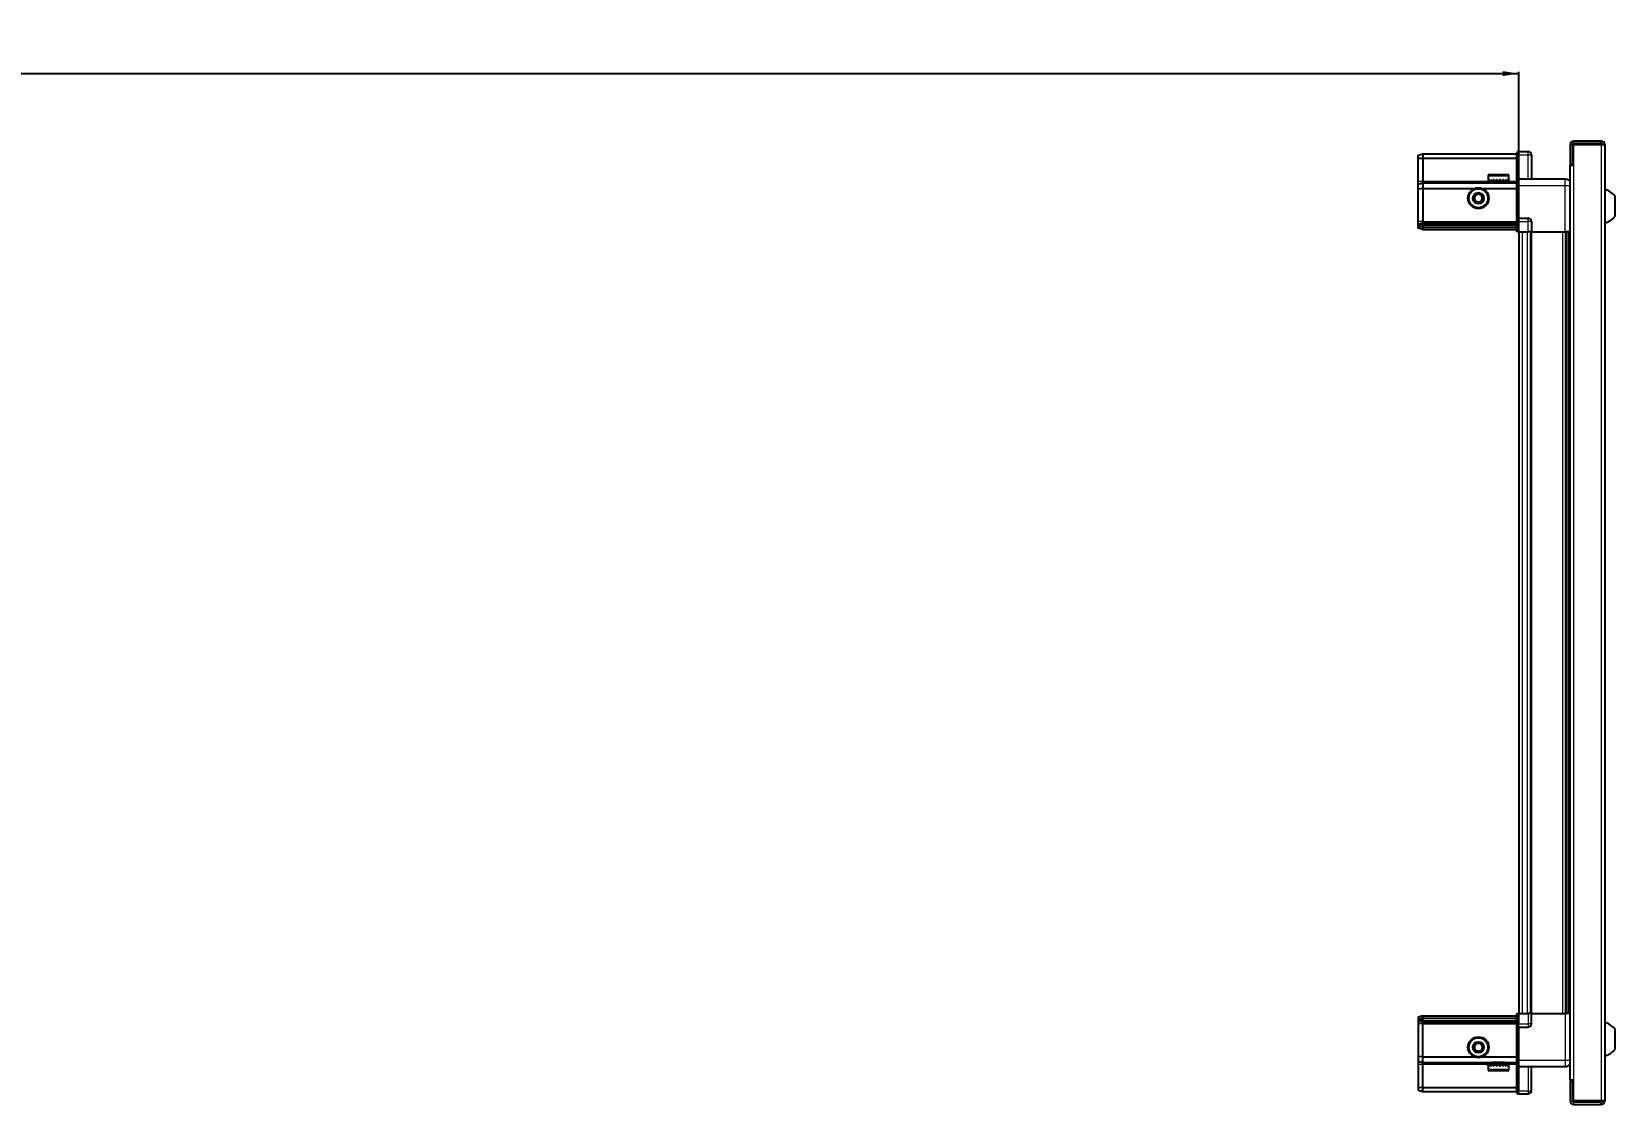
# Model space of a CAD drawing. Header units: millimetres. Extents: x 834 to 5057, y -1209 to 1920.
# Drawn here: x 3086 to 4070, y 1177 to 1844 of the extents above; entities that cross this region are included whole.
import ezdxf

# ---------------------------------------------------------------- set-up
doc = ezdxf.new("R2010")
doc.units = ezdxf.units.MM
doc.layers.add('FORMAT', color=7, linetype='Continuous')
doc.styles.add('SLDTEXTSTYLE0', font='TXT', dxfattribs={"width": 0.75})
doc.dimstyles.new('SLDDIMSTYLE0', dxfattribs={"dimtxt": 20, "dimasz": 10, "dimexe": 0, "dimexo": 0.0625, "dimgap": 5, "dimtad": 2, "dimdec": 1, "dimrnd": 1e-09, "dimzin": 12, "dimdsep": 46, "dimtxsty": 'SLDTEXTSTYLE0', "dimsah": 1, "dimcen": 0.09, "dimadec": 0, "dimazin": 3, "dimtfac": 1, "dimtofl": 0, "dimtmove": 0, "dimatfit": 3, "dimfxl": 0, "dimfrac": 2, "dimtolj": 1, "dimtzin": 12, "dimarcsym": 0})

# ---------------------------------------------------------------- blocks, each defined once
blk = doc.blocks.new('_D_4')
at = {"layer": 'FORMAT'}
for p, q in [((1910.07, 1719.77), (1910.07, 1819.26)), ((1910.07, 1818.26), (4010.07, 1818.26)), ((4010.07, 1719.77), (4010.07, 1819.26))]:
    blk.add_line(p, q, dxfattribs=at)
for points in [[(1910.07, 1818.26), (1920.07, 1816.72), (1920.07, 1819.8)], [(4010.07, 1818.26), (4000.07, 1819.8), (4000.07, 1816.72)]]:
    blk.add_solid(points, dxfattribs=at)
at = {"layer": 'FORMAT', "insert": (2930.51, 1844.04), "char_height": 20, "attachment_point": 1, "style": 'SLDTEXTSTYLE0'}
blk.add_mtext('2100', dxfattribs=at)

msp = doc.modelspace()

# ---------------------------------------------------------------- linework, layer by layer
at = {"color": 7, "linetype": 'Continuous', "lineweight": 25}
for p, q in [((4041.92, 1774.16), (4041.92, 1761.76)), ((4043.42, 1774.16), (4043.42, 1761.76)), ((4043.92, 1761.26), (4043.92, 1774.16)), ((4043.92, 1774.16), (4061.32, 1774.16)), ((4061.32, 1776.26), (4044.02, 1776.26)), ((4061.32, 1774.76), (4044.02, 1774.76)), ((4061.32, 1774.76), (4061.32, 1776.26)), ((4061.32, 1774.16), (4063.42, 1774.16)), ((4063.42, 1774.16), (4063.42, 1179.36)), ((3947.42, 1767.45), (3950.42, 1768.26)), ((3947.42, 1765.6), (3947.42, 1767.45)), ((3947.42, 1765.6), (3950.42, 1765.76)), ((3947.42, 1751.26), (3947.42, 1765.6)), ((3950.42, 1768.26), (3950.42, 1765.76)), ((3950.42, 1768.26), (4008.72, 1768.26)), ((3950.42, 1765.76), (3950.42, 1751.26)), ((3950.42, 1765.76), (4008.72, 1765.76)), ((4009.59, 1769.76), (4008.72, 1769.26)), ((4009.59, 1769.76), (4008.72, 1769.26)), ((4008.72, 1769.26), (4008.72, 1767.76)), ((4008.72, 1752.96), (4008.72, 1767.76)), ((4009.92, 1769.76), (4009.59, 1769.76)), ((4009.92, 1769.76), (4009.59, 1769.76)), ((4009.92, 1769.76), (4009.92, 1769.76)), ((4009.92, 1767.76), (4009.92, 1769.76)), ((4009.92, 1769.76), (4015.92, 1769.76)), ((4009.92, 1767.76), (4009.92, 1752.96)), ((4017.92, 1767.76), (4017.92, 1752.76)), ((3990.92, 1754.66), (3990.92, 1751.76)), ((3991.08, 1752.26), (3990.96, 1752.26)), ((3990.96, 1752.26), (3990.96, 1751.76)), ((3991.08, 1752.26), (3991.08, 1751.76)), ((3991.83, 1752.26), (3991.49, 1752.26)), ((3991.49, 1752.26), (3991.49, 1751.76)), ((3991.72, 1755.46), (4003.12, 1755.46)), ((3991.83, 1752.26), (3991.83, 1751.76)), ((3993.12, 1752.26), (3992.6, 1752.26)), ((3992.6, 1752.26), (3992.6, 1751.76)), ((3993.12, 1752.26), (3993.12, 1751.76)), ((3994.84, 1752.26), (3994.18, 1752.26)), ((3994.18, 1752.26), (3994.18, 1751.76)), ((3994.84, 1752.26), (3994.84, 1751.76)), ((3996.81, 1752.26), (3996.08, 1752.26)), ((3996.08, 1752.26), (3996.08, 1751.76)), ((3996.51, 1752.26), (3996.51, 1751.76)), ((3996.81, 1752.26), (3996.81, 1751.76)), ((3998.84, 1752.26), (3998.11, 1752.26)), ((3998.11, 1752.26), (3998.11, 1751.76)), ((3998.38, 1752.26), (3998.38, 1751.76)), ((3998.84, 1752.26), (3998.84, 1751.76)), ((4000.73, 1752.26), (4000.08, 1752.26)), ((4000.08, 1752.26), (4000.08, 1751.76)), ((4000.73, 1752.26), (4000.73, 1751.76)), ((4002.3, 1752.26), (4001.78, 1752.26)), ((4001.78, 1752.26), (4001.78, 1751.76)), ((4002.3, 1752.26), (4002.3, 1751.76)), ((4003.39, 1752.26), (4003.06, 1752.26)), ((4003.06, 1752.26), (4003.06, 1751.76)), ((4003.39, 1752.26), (4003.39, 1751.76)), ((4003.89, 1752.26), (4003.78, 1752.26)), ((4003.78, 1752.26), (4003.78, 1751.76)), ((4003.89, 1752.26), (4003.89, 1751.76)), ((4003.92, 1751.76), (4003.92, 1754.66)), ((4008.72, 1752.76), (4008.72, 1752.96)), ((4009.92, 1752.76), (4008.72, 1752.76)), ((4008.72, 1748.76), (4008.72, 1752.76)), ((4009.92, 1752.96), (4009.92, 1752.76)), ((4009.92, 1752.76), (4009.92, 1748.76)), ((4009.92, 1752.76), (4038.92, 1752.76)), ((4041.82, 1761.26), (4041.82, 1192.26)), ((4041.82, 1761.26), (4043.92, 1761.26)), ((4041.92, 1761.76), (4043.42, 1761.76)), ((3947.42, 1749.45), (3947.42, 1751.26)), ((3947.42, 1749.45), (3950.42, 1750.26)), ((3947.42, 1746.42), (3947.42, 1749.45)), ((3950.42, 1746.76), (3947.42, 1746.42)), ((3947.42, 1726.26), (3947.42, 1746.42)), ((3950.42, 1751.26), (3950.42, 1750.26)), ((3950.42, 1750.26), (3950.42, 1746.76)), ((3950.42, 1750.26), (4008.72, 1750.26)), ((3950.42, 1746.76), (3950.42, 1726.26)), ((3950.42, 1746.76), (3982.42, 1746.76)), ((3987.42, 1746.76), (4008.72, 1746.76)), ((3990.92, 1751.76), (3990.96, 1751.76)), ((3990.96, 1751.76), (3991.08, 1751.76)), ((3991.08, 1751.76), (3991.49, 1751.76)), ((3991.49, 1751.76), (3991.83, 1751.76)), ((3991.83, 1751.76), (3992.6, 1751.76)), ((3992.6, 1751.76), (3993.12, 1751.76)), ((3993.02, 1751.76), (3993.02, 1751.66)), ((3993.02, 1751.66), (4001.82, 1751.66)), ((3993.12, 1751.76), (3994.18, 1751.76)), ((3993.42, 1751.26), (3994.11, 1750.77)), ((3993.42, 1751.26), (4001.42, 1751.26)), ((3994.11, 1750.77), (3993.42, 1750.29)), ((3993.42, 1750.29), (3993.42, 1750.26)), ((3993.42, 1750.29), (4001.42, 1750.29)), ((3994.11, 1750.77), (4000.73, 1750.77)), ((3994.18, 1751.76), (3994.84, 1751.76)), ((3994.84, 1751.76), (3996.08, 1751.76)), ((3996.08, 1751.76), (3996.51, 1751.76)), ((3996.81, 1751.76), (3998.11, 1751.76)), ((3998.38, 1751.76), (3998.84, 1751.76)), ((3998.84, 1751.76), (4000.08, 1751.76)), ((4000.08, 1751.76), (4000.73, 1751.76)), ((4000.73, 1751.76), (4001.78, 1751.76)), ((4000.73, 1750.77), (4001.42, 1751.26)), ((4001.42, 1750.29), (4000.73, 1750.77)), ((4001.42, 1750.26), (4001.42, 1750.29)), ((4001.78, 1751.76), (4002.3, 1751.76)), ((4001.82, 1751.66), (4001.82, 1751.76)), ((4002.3, 1751.76), (4003.06, 1751.76)), ((4003.06, 1751.76), (4003.39, 1751.76)), ((4003.39, 1751.76), (4003.78, 1751.76)), ((4003.78, 1751.76), (4003.89, 1751.76)), ((4003.89, 1751.76), (4003.92, 1751.76)), ((4008.72, 1728.46), (4008.72, 1748.76)), ((4009.92, 1748.76), (4009.92, 1728.46)), ((4070.02, 1729.76), (4070.02, 1741.76)), ((3947.42, 1724.45), (3947.42, 1726.26)), ((3950.42, 1725.26), (3947.42, 1724.45)), ((3947.42, 1723.71), (3947.42, 1724.45)), ((3950.42, 1724.26), (3947.42, 1723.71)), ((3947.42, 1723.21), (3947.42, 1723.71)), ((3947.42, 1722.06), (3947.42, 1723.21)), ((3950.42, 1722.76), (3947.42, 1723.21)), ((3950.42, 1726.26), (3950.42, 1725.26)), ((3950.42, 1725.26), (3950.42, 1724.26)), ((3950.42, 1725.26), (4008.72, 1725.26)), ((3950.42, 1724.26), (4008.72, 1724.26)), ((3950.42, 1724.26), (3950.42, 1722.76)), ((3950.42, 1722.76), (3950.42, 1721.26)), ((3950.42, 1722.76), (4008.72, 1722.76)), ((4008.72, 1728.26), (4008.72, 1728.46)), ((4009.92, 1728.26), (4008.72, 1728.26)), ((4008.72, 1728.26), (4008.72, 1727.58)), ((4008.72, 1719.76), (4008.72, 1727.58)), ((4009.59, 1726.26), (4009.59, 1719.76)), ((4009.92, 1728.46), (4009.92, 1728.26)), ((4009.92, 1726.26), (4009.92, 1728.26)), ((4009.92, 1726.26), (4009.92, 1728.26)), ((4009.92, 1728.26), (4015.92, 1728.26)), ((4009.92, 1726.26), (4009.92, 1719.76)), ((4017.92, 1726.26), (4017.92, 1719.76)), ((3950.42, 1721.26), (3947.42, 1722.06)), ((3950.42, 1721.26), (4008.72, 1721.26)), ((4009.59, 1719.76), (4008.72, 1719.76)), ((4009.92, 1719.76), (4009.59, 1719.76)), ((4009.92, 1719.76), (4015.92, 1719.76)), ((4010.07, 1719.76), (4010.07, 1233.76)), ((4017.92, 1719.76), (4015.92, 1719.76)), ((4017.27, 1719.76), (4017.27, 1233.76)), ((4017.92, 1719.76), (4038.92, 1719.76)), ((4039.94, 1233.76), (4039.94, 1719.76)), ((4039.98, 1233.76), (4039.98, 1719.76)), ((4041.77, 1719.76), (4041.77, 1233.76)), ((3950.42, 1232.26), (3947.42, 1231.45)), ((3947.42, 1231.45), (3947.42, 1230.3)), ((3950.42, 1230.76), (3947.42, 1230.3)), ((3950.42, 1230.76), (3950.42, 1232.26)), ((3950.42, 1232.26), (4008.72, 1232.26)), ((3950.42, 1229.26), (3950.42, 1230.76)), ((3950.42, 1230.76), (4008.72, 1230.76)), ((4008.72, 1225.93), (4008.72, 1233.76)), ((4008.72, 1233.76), (4009.59, 1233.76)), ((4009.59, 1233.76), (4009.59, 1233.76)), ((4009.59, 1233.76), (4009.59, 1227.26)), ((4009.92, 1233.76), (4009.59, 1233.76)), ((4009.92, 1233.76), (4009.92, 1227.26)), ((4009.92, 1233.76), (4009.92, 1233.76)), ((4009.92, 1233.76), (4015.92, 1233.76)), ((4009.92, 1233.76), (4009.92, 1227.26)), ((4017.92, 1233.76), (4015.92, 1233.76)), ((4017.92, 1227.26), (4017.92, 1233.76)), ((4017.92, 1233.76), (4038.92, 1233.76)), ((3947.42, 1230.3), (3947.42, 1229.8)), ((3950.42, 1229.26), (3947.42, 1229.8)), ((3947.42, 1229.8), (3947.42, 1229.06)), ((3950.42, 1228.26), (3947.42, 1229.06)), ((3947.42, 1229.06), (3947.42, 1227.26)), ((3947.42, 1227.26), (3947.42, 1207.09)), ((3950.42, 1229.26), (4008.72, 1229.26)), ((3950.42, 1228.26), (3950.42, 1229.26)), ((3950.42, 1228.26), (4008.72, 1228.26)), ((3950.42, 1227.26), (3950.42, 1228.26)), ((3950.42, 1206.76), (3950.42, 1227.26)), ((4008.72, 1225.93), (4008.72, 1225.26)), ((4009.92, 1225.26), (4008.72, 1225.26)), ((4008.72, 1225.06), (4008.72, 1225.26)), ((4008.72, 1204.76), (4008.72, 1225.06)), ((4009.92, 1225.26), (4009.92, 1227.26)), ((4009.92, 1225.26), (4009.92, 1225.06)), ((4009.92, 1225.26), (4015.92, 1225.26)), ((4009.92, 1225.06), (4009.92, 1204.76)), ((4070.02, 1211.76), (4070.02, 1223.76)), ((3950.42, 1206.76), (3947.42, 1207.09)), ((3947.42, 1207.09), (3947.42, 1204.06)), ((3947.42, 1204.06), (3950.42, 1203.26)), ((3947.42, 1204.06), (3947.42, 1202.26)), ((3947.42, 1202.26), (3947.42, 1187.91)), ((3950.42, 1206.76), (3982.42, 1206.76)), ((3950.42, 1203.26), (3950.42, 1206.76)), ((3950.42, 1203.26), (4008.72, 1203.26)), ((3950.42, 1202.26), (3950.42, 1203.26)), ((3950.42, 1187.76), (3950.42, 1202.26)), ((3987.42, 1206.76), (4008.72, 1206.76)), ((3990.92, 1201.76), (3990.92, 1198.86)), ((3990.94, 1201.76), (3990.92, 1201.76)), ((3990.94, 1201.26), (3990.94, 1201.76)), ((3991.04, 1201.76), (3990.94, 1201.76)), ((3990.94, 1201.26), (3991.04, 1201.26)), ((3991.04, 1201.26), (3991.04, 1201.76)), ((3991.41, 1201.76), (3991.04, 1201.76)), ((3991.41, 1201.26), (3991.41, 1201.76)), ((3991.73, 1201.76), (3991.41, 1201.76)), ((3991.41, 1201.26), (3991.73, 1201.26)), ((3991.73, 1201.26), (3991.73, 1201.76)), ((3992.47, 1201.76), (3991.73, 1201.76)), ((3992.47, 1201.26), (3992.47, 1201.76)), ((3992.97, 1201.76), (3992.47, 1201.76)), ((3992.47, 1201.26), (3992.97, 1201.26)), ((3992.97, 1201.26), (3992.97, 1201.76)), ((3994.01, 1201.76), (3992.97, 1201.76)), ((3993.02, 1201.86), (3993.02, 1201.76)), ((4001.82, 1201.86), (3993.02, 1201.86)), ((3993.42, 1203.26), (3993.42, 1203.22)), ((3993.42, 1203.22), (3994.11, 1202.74)), ((4001.42, 1203.22), (3993.42, 1203.22)), ((3994.11, 1202.74), (3993.42, 1202.26)), ((4001.42, 1202.26), (3993.42, 1202.26)), ((3994.01, 1201.26), (3994.01, 1201.76)), ((3994.66, 1201.76), (3994.01, 1201.76)), ((3994.01, 1201.26), (3994.66, 1201.26)), ((4000.73, 1202.74), (3994.11, 1202.74)), ((3994.66, 1201.26), (3994.66, 1201.76)), ((3995.89, 1201.76), (3994.66, 1201.76)), ((3995.89, 1201.26), (3995.89, 1201.76)), ((3996.38, 1201.76), (3995.89, 1201.76)), ((3995.89, 1201.26), (3996.61, 1201.26)), ((3996.38, 1201.26), (3996.38, 1201.76)), ((3996.61, 1201.26), (3996.61, 1201.76)), ((3997.91, 1201.76), (3996.61, 1201.76)), ((3997.91, 1201.26), (3997.91, 1201.76)), ((3997.91, 1201.26), (3998.64, 1201.26)), ((3998.25, 1201.26), (3998.25, 1201.76)), ((3998.64, 1201.76), (3998.25, 1201.76)), ((3998.64, 1201.26), (3998.64, 1201.76)), ((3999.89, 1201.76), (3998.64, 1201.76)), ((3999.89, 1201.26), (3999.89, 1201.76)), ((4000.56, 1201.76), (3999.89, 1201.76)), ((3999.89, 1201.26), (4000.56, 1201.26)), ((4000.56, 1201.26), (4000.56, 1201.76)), ((4001.63, 1201.76), (4000.56, 1201.76)), ((4000.73, 1202.74), (4001.42, 1203.22)), ((4001.42, 1202.26), (4000.73, 1202.74)), ((4001.42, 1203.22), (4001.42, 1203.26)), ((4001.63, 1201.26), (4001.63, 1201.76)), ((4002.16, 1201.76), (4001.63, 1201.76)), ((4001.63, 1201.26), (4002.16, 1201.26)), ((4001.82, 1201.76), (4001.82, 1201.86)), ((4002.16, 1201.26), (4002.16, 1201.76)), ((4002.95, 1201.76), (4002.16, 1201.76)), ((4002.95, 1201.26), (4002.95, 1201.76)), ((4003.3, 1201.76), (4002.95, 1201.76)), ((4002.95, 1201.26), (4003.3, 1201.26)), ((4003.3, 1201.26), (4003.3, 1201.76)), ((4003.74, 1201.76), (4003.3, 1201.76)), ((4003.74, 1201.26), (4003.74, 1201.76)), ((4003.87, 1201.76), (4003.74, 1201.76)), ((4003.74, 1201.26), (4003.87, 1201.26)), ((4003.87, 1201.26), (4003.87, 1201.76)), ((4003.92, 1201.76), (4003.87, 1201.76)), ((4003.92, 1198.86), (4003.92, 1201.76)), ((4008.72, 1200.76), (4008.72, 1204.76)), ((4009.92, 1204.76), (4009.92, 1200.76)), ((4003.12, 1198.06), (3991.72, 1198.06)), ((4009.92, 1200.76), (4008.72, 1200.76)), ((4008.72, 1200.56), (4008.72, 1200.76)), ((4008.72, 1185.76), (4008.72, 1200.56)), ((4009.92, 1200.76), (4009.92, 1200.56)), ((4009.92, 1200.76), (4038.92, 1200.76)), ((4009.92, 1200.56), (4009.92, 1185.76)), ((4009.92, 1200.56), (4009.92, 1185.76)), ((4017.92, 1185.76), (4017.92, 1200.76)), ((4043.92, 1192.26), (4041.82, 1192.26)), ((4041.92, 1191.76), (4043.42, 1191.76)), ((4041.92, 1191.76), (4041.92, 1179.36)), ((4043.42, 1191.76), (4043.42, 1179.36)), ((4043.92, 1179.36), (4043.92, 1192.26)), ((3947.42, 1187.91), (3950.42, 1187.76)), ((3947.42, 1187.91), (3947.42, 1186.06)), ((3947.42, 1186.06), (3950.42, 1185.26)), ((3950.42, 1187.76), (4008.72, 1187.76)), ((3950.42, 1185.26), (3950.42, 1187.76)), ((3950.42, 1185.26), (4008.72, 1185.26)), ((4008.72, 1185.76), (4008.72, 1184.26)), ((4008.72, 1184.26), (4009.59, 1183.76)), ((4009.92, 1183.76), (4009.59, 1183.76)), ((4009.92, 1183.76), (4009.92, 1185.76)), ((4009.92, 1183.76), (4015.92, 1183.76)), ((4061.32, 1179.36), (4043.92, 1179.36)), ((4044.02, 1178.76), (4061.32, 1178.76)), ((4044.02, 1177.26), (4061.32, 1177.26)), ((4063.42, 1179.36), (4061.32, 1179.36)), ((4061.32, 1178.76), (4061.32, 1177.26))]:
    msp.add_line(p, q, dxfattribs=at)
at = {"color": 8, "linetype": 'Continuous', "lineweight": 18}
for p, q in [((4043.42, 1774.16), (4041.92, 1774.16)), ((4044.02, 1774.76), (4044.02, 1776.26)), ((4061.32, 1774.16), (4061.32, 1179.36)), ((4009.92, 1767.76), (4008.72, 1767.76)), ((4009.92, 1767.76), (4015.92, 1767.76)), ((4015.92, 1767.76), (4015.92, 1769.76)), ((4015.92, 1752.76), (4015.92, 1767.76)), ((4015.92, 1767.76), (4017.92, 1767.76)), ((3990.92, 1754.66), (4003.92, 1754.66)), ((4008.72, 1752.96), (4009.92, 1752.96)), ((4043.92, 1761.26), (4043.92, 1192.26)), ((3947.42, 1751.26), (3950.42, 1751.26)), ((3950.42, 1751.26), (3993.42, 1751.26)), ((4001.42, 1751.26), (4008.72, 1751.26)), ((4009.92, 1748.76), (4008.72, 1748.76)), ((4009.92, 1748.76), (4038.92, 1748.76)), ((4038.92, 1719.76), (4038.92, 1748.76)), ((3950.42, 1726.26), (3947.42, 1726.26)), ((3950.42, 1726.26), (4008.72, 1726.26)), ((4008.72, 1728.46), (4009.92, 1728.46)), ((4009.92, 1726.26), (4009.59, 1726.26)), ((4009.92, 1726.26), (4015.92, 1726.26)), ((4015.92, 1726.26), (4015.92, 1728.26)), ((4015.92, 1719.76), (4015.92, 1726.26)), ((4017.92, 1726.26), (4015.92, 1726.26)), ((4012.07, 1719.76), (4012.07, 1233.76)), ((4015.27, 1719.76), (4015.27, 1233.76)), ((4017.92, 1719.76), (4017.92, 1233.76)), ((4037.32, 1233.76), (4037.32, 1719.76)), ((4038.74, 1719.76), (4038.74, 1233.76)), ((4041.18, 1233.76), (4041.18, 1719.76)), ((4009.92, 1233.76), (4009.59, 1233.76)), ((4015.92, 1233.76), (4015.92, 1227.26)), ((4038.92, 1233.76), (4038.92, 1204.76)), ((3950.42, 1227.26), (3947.42, 1227.26)), ((3950.42, 1227.26), (4008.72, 1227.26)), ((4009.92, 1225.06), (4008.72, 1225.06)), ((4009.92, 1227.26), (4009.59, 1227.26)), ((4009.92, 1227.26), (4015.92, 1227.26)), ((4017.92, 1227.26), (4015.92, 1227.26)), ((4015.92, 1227.26), (4015.92, 1225.26)), ((3947.42, 1202.26), (3950.42, 1202.26)), ((3950.42, 1202.26), (3993.42, 1202.26)), ((4001.42, 1202.26), (4008.72, 1202.26)), ((4009.92, 1204.76), (4008.72, 1204.76)), ((4009.92, 1204.76), (4038.92, 1204.76)), ((4003.92, 1198.86), (3990.92, 1198.86)), ((4009.92, 1200.56), (4008.72, 1200.56)), ((4015.92, 1200.76), (4015.92, 1185.76)), ((4009.92, 1185.76), (4008.72, 1185.76)), ((4009.92, 1185.76), (4015.92, 1185.76)), ((4015.92, 1185.76), (4017.92, 1185.76)), ((4015.92, 1185.76), (4015.92, 1183.76)), ((4043.42, 1179.36), (4041.92, 1179.36)), ((4044.02, 1178.76), (4044.02, 1177.26))]:
    msp.add_line(p, q, dxfattribs=at)
at = {"color": 7, "linetype": 'Continuous', "lineweight": 25}
for centre, radius in [((3984.92, 1740.76), 6.5), ((3984.92, 1740.76), 3.46), ((3984.92, 1212.76), 6.5), ((3984.92, 1212.76), 3.46)]:
    msp.add_circle(centre, radius, dxfattribs=at)
at = {"color": 8, "linetype": 'Continuous', "lineweight": 18}
for centre in [(3984.92, 1740.76), (3984.92, 1212.76)]:
    msp.add_circle(centre, 5.7, dxfattribs=at)
at = {"color": 7, "linetype": 'Continuous', "lineweight": 25}
for centre, radius, start, end in [((4044.02, 1774.16), 2.1, 90, 180), ((4044.02, 1774.16), 0.6, 90, 180), ((4061.32, 1774.16), 2.1, 0, 90), ((4061.32, 1774.16), 0.6, 0, 90), ((4015.92, 1767.76), 2, 0, 90), ((3991.72, 1754.66), 0.8, 90, 180), ((4003.12, 1754.66), 0.8, 0, 90), ((3984.92, 1740.76), 2.5, 120.74103, 180.74103), ((3984.92, 1740.76), 2.5, 60.74103, 120.74103), ((3984.92, 1740.76), 2.5, 0.74103, 60.74103), ((3993.02, 1751.26), 0.4, 0, 90), ((4001.82, 1751.26), 0.4, 90, 180), ((4060.4, 1734.73), 11.91, 36.1266, 75.29965), ((3984.92, 1740.76), 2.5, 180.74103, 240.74103), ((3984.92, 1740.76), 2.5, 240.74103, 300.74103), ((3984.92, 1740.76), 2.5, 300.74103, 0.74103), ((4015.92, 1726.26), 2, 0, 90), ((4060.4, 1736.78), 11.91, 284.70035, 323.8734), ((4015.92, 1227.26), 2, 270, 0), ((4060.4, 1216.73), 11.91, 36.1266, 75.29965), ((3984.92, 1212.76), 2.5, 155.91157, 215.91157), ((3984.92, 1212.76), 2.5, 95.91157, 155.91157), ((3984.92, 1212.76), 2.5, 215.91157, 275.91157), ((3984.92, 1212.76), 2.5, 35.91157, 95.91157), ((3984.92, 1212.76), 2.5, 275.91157, 335.91157), ((3984.92, 1212.76), 2.5, 335.91157, 35.91157), ((4060.4, 1218.78), 11.91, 284.70035, 323.8734), ((3993.02, 1202.26), 0.4, 270, 360), ((4001.82, 1202.26), 0.4, 180, 270), ((3991.72, 1198.86), 0.8, 180, 270), ((4003.12, 1198.86), 0.8, 270, 360), ((4015.92, 1185.76), 2, 270, 0), ((4044.02, 1179.36), 2.1, 180, 270), ((4044.02, 1179.36), 0.6, 180, 270), ((4061.32, 1179.36), 0.6, 270, 0), ((4061.32, 1179.36), 2.1, 270, 0)]:
    msp.add_arc(centre, radius, start, end, dxfattribs=at)
for centre, start_param, end_param in [((4006.12, 1726.26), 0, 0.722734), ((4006.12, 1227.26), 5.560451, 6.283185)]:
    msp.add_ellipse(centre, major_axis=(3.46, 0), ratio=0.57735, start_param=start_param, end_param=end_param, dxfattribs=at)
for points, knots in [([(4038.92, 1752.76), (4039.36, 1752.71), (4040.04, 1752.64), (4040.85, 1752.2), (4041.41, 1751.76), (4041.68, 1751.39), (4041.82, 1751.21)], [0, 0, 0, 0, 0.384298, 0.591173, 0.802437, 1, 1, 1, 1]), ([(3982.4, 1742.17), (3982.84, 1742.43), (3983.67, 1742.92), (3984.5, 1743.42), (3984.88, 1743.64)], [0, 0, 0, 0, 0.534686, 1, 1, 1, 1]), ([(3984.88, 1743.64), (3985.33, 1743.39), (3986.17, 1742.92), (3987.01, 1742.45), (3987.4, 1742.23)], [0, 0, 0, 0, 0.534686, 1, 1, 1, 1]), ([(3982.44, 1739.28), (3982.44, 1739.41), (3982.43, 1740), (3982.42, 1741), (3982.41, 1741.82), (3982.4, 1742.17)], [0, 0, 0, 0, 0.133125, 0.637099, 1, 1, 1, 1]), ([(3984.96, 1737.87), (3984.51, 1738.12), (3983.67, 1738.59), (3982.83, 1739.06), (3982.44, 1739.28)], [0, 0, 0, 0, 0.534686, 1, 1, 1, 1]), ([(3987.44, 1739.35), (3986.99, 1739.08), (3986.17, 1738.59), (3985.34, 1738.1), (3984.96, 1737.87)], [0, 0, 0, 0, 0.534686, 1, 1, 1, 1]), ([(3987.4, 1742.23), (3987.4, 1741.89), (3987.42, 1741.06), (3987.43, 1740.07), (3987.44, 1739.47), (3987.44, 1739.35)], [0, 0, 0, 0, 0.362901, 0.866875, 1, 1, 1, 1]), ([(4041.77, 1719.76), (4041.73, 1719.76), (4041.51, 1719.76), (4040.79, 1719.76), (4039.83, 1719.76), (4039.18, 1719.76), (4038.92, 1719.76)], [0, 0, 0, 0, 0.0717073, 0.4209791, 0.7702508, 1, 1, 1, 1]), ([(4041.77, 1233.76), (4041.73, 1233.76), (4041.51, 1233.76), (4040.79, 1233.76), (4039.83, 1233.76), (4039.18, 1233.76), (4038.92, 1233.76)], [0, 0, 0, 0, 0.071707, 0.420979, 0.770251, 1, 1, 1, 1]), ([(3982.05, 1212.46), (3982.26, 1212.93), (3982.65, 1213.81), (3983.04, 1214.69), (3983.23, 1215.1)], [0, 0, 0, 0, 0.534686, 1, 1, 1, 1]), ([(3983.74, 1210.12), (3983.44, 1210.54), (3982.87, 1211.32), (3982.31, 1212.1), (3982.05, 1212.46)], [0, 0, 0, 0, 0.534686, 1, 1, 1, 1]), ([(3983.23, 1215.1), (3983.57, 1215.13), (3984.39, 1215.22), (3985.38, 1215.32), (3985.97, 1215.38), (3986.1, 1215.39)], [0, 0, 0, 0, 0.362901, 0.866875, 1, 1, 1, 1]), ([(3986.1, 1215.39), (3986.4, 1214.97), (3986.97, 1214.19), (3987.53, 1213.42), (3987.79, 1213.05)], [0, 0, 0, 0, 0.534686, 1, 1, 1, 1]), ([(3987.79, 1213.05), (3987.58, 1212.58), (3987.19, 1211.7), (3986.79, 1210.83), (3986.61, 1210.42)], [0, 0, 0, 0, 0.5346859, 1, 1, 1, 1]), ([(3986.61, 1210.42), (3986.49, 1210.41), (3985.89, 1210.34), (3984.9, 1210.24), (3984.08, 1210.16), (3983.74, 1210.12)], [0, 0, 0, 0, 0.133125, 0.637099, 1, 1, 1, 1]), ([(4038.92, 1200.76), (4039.36, 1200.8), (4040.04, 1200.88), (4040.85, 1201.31), (4041.41, 1201.75), (4041.68, 1202.12), (4041.82, 1202.31)], [0, 0, 0, 0, 0.3842982, 0.5911726, 0.8024372, 1, 1, 1, 1])]:
    msp.add_open_spline(points, degree=3, knots=knots, dxfattribs=at)
at = {"color": 8, "linetype": 'Continuous', "lineweight": 18}
for points in [[(4038.92, 1748.76), (4038.92, 1749.28), (4038.92, 1750.33), (4038.92, 1751.65), (4038.92, 1752.58), (4038.92, 1752.7), (4038.92, 1752.76)], [(4038.92, 1204.76), (4038.92, 1204.23), (4038.92, 1203.18), (4038.92, 1201.86), (4038.92, 1200.94), (4038.92, 1200.82), (4038.92, 1200.76)]]:
    msp.add_open_spline(points, degree=3, dxfattribs=at)
for points in [[(4038.92, 1748.76), (4039.36, 1748.76), (4040.04, 1748.76), (4040.85, 1748.76), (4041.41, 1748.76), (4041.68, 1748.76), (4041.82, 1748.76)], [(4038.92, 1204.76), (4039.36, 1204.76), (4040.04, 1204.76), (4040.85, 1204.76), (4041.41, 1204.76), (4041.68, 1204.76), (4041.82, 1204.76)]]:
    msp.add_open_spline(points, degree=3, knots=[0, 0, 0, 0, 0.384298, 0.591173, 0.802437, 1, 1, 1, 1], dxfattribs=at)

# ---------------------------------------------------------------- dimensions: what is measured, and where the dimension line sits
at = {"layer": 'FORMAT'}
dim = msp.add_linear_dim(base=(4010.07, 1818.26), p1=(1910.07, 1719.76), p2=(4010.07, 1719.76), angle=0, dimstyle='SLDDIMSTYLE0', dxfattribs=at)
dim.commit()
dim.dimension.update_dxf_attribs({"geometry": '_D_4', "text_midpoint": (2960.07, 1818.26), "dimtype": 160})

doc.saveas('drawing.dxf')
